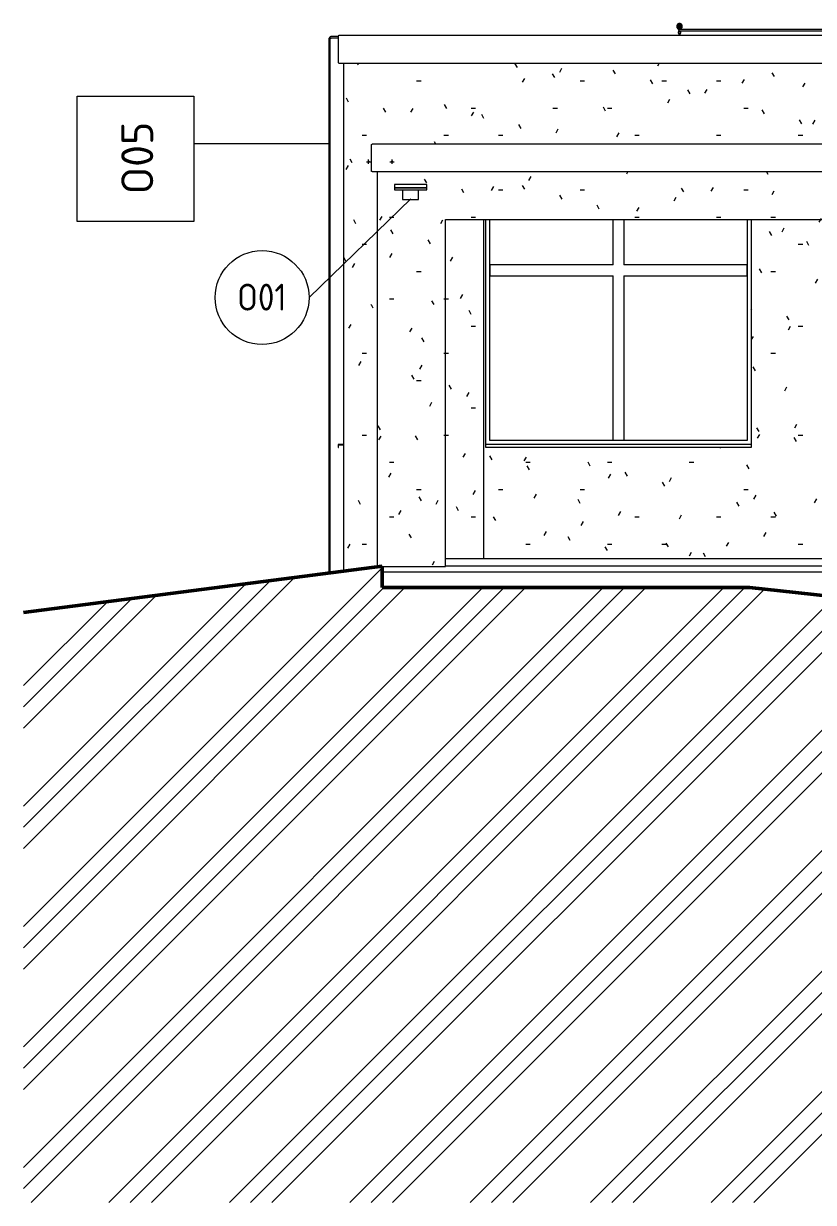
# Model space of a CAD drawing. Header units: millimetres. Extents: x -17526 to 472153, y -45352 to 20466.
# Drawn here: x 355323 to 361213, y -2470 to 6320 of the extents above; entities that cross this region are included whole.
import ezdxf

# ---------------------------------------------------------------- set-up
doc = ezdxf.new("R2010")
doc.units = ezdxf.units.MM
for name, color, linetype, lineweight in [('A-DETL-GENF', 92, 'Continuous', 9), ('A-DETL-WIDE', 214, 'Continuous', 50), ('A-FLOR', 192, 'Continuous', 9), ('A-FLOR-HRAL', 11, 'Continuous', 9), ('A-GLAZ', 151, 'Continuous', 9), ('A-ROOF-OTLN', 132, 'Continuous', 9), ('A-WALL', 113, 'Continuous', 9), ('A-WALL-PATT', 111, 'Continuous', 9), ('E-LITE-EQPM', 33, 'Continuous', 9), ('E-LITE-EQPM-IDEN', 33, 'Continuous', 9), ('E-POWR-CNDT', 130, 'Continuous', 9), ('E-POWR-CNDT-IDEN', 130, 'Continuous', 9), ('E-POWR-CNTR', 130, 'Continuous', 9), ('E-POWR-DROP', 130, 'Continuous', 9), ('Q-SPCQ', 91, 'Continuous', 9)]:
    doc.layers.add(name, color=color, linetype=linetype, lineweight=lineweight)
doc.styles.add('ISOCPEUR', font='isocpeur.ttf', dxfattribs={"width": 0.9, "height": 200})
doc.styles.add('ISOCPEUR_1', font='isocpeur.ttf', dxfattribs={"height": 238.125})
pattern_1 = [(0, (337933.75, 0), (812.8, 203.2), [33.528, -576.072, 33.528, -576.072, -3251.2]), (0, (337933.75, 0), (812.8, 203.2), [-1219.2, 33.528, -1185.672, 33.528, -576.072, -1422.4]), (0, (337933.75, 0), (812.8, 203.2), [-3048, 33.528, -372.872, 33.528, -982.472]), (120, (338238.55, 101.6), (-582.3764, 602.3054), [33.528, -576.072, 33.528, -3827.272]), (120, (338238.55, 101.6), (-582.3764, 602.3054), [-643.128, -576.072, 33.528, -1185.672, -2032]), (120, (338238.55, 101.6), (-582.3764, 602.3054), [-2438.4, 33.528, -576.072, 33.528, -1388.872]), (120, (338238.55, 101.6), (-582.3764, 602.3054), [-3081.528, -372.872, 33.528, -982.472]), (240, (338340.15, 508), (-230.4236, -805.5054), [33.528, -576.072, 33.528, -576.072, -3251.2]), (240, (338340.15, 508), (-230.4236, -805.5054), [-1219.2, 33.528, -1185.672, 33.528, -576.072, -1422.4]), (240, (338340.15, 508), (-230.4236, -805.5054), [-3048, 33.528, -372.872, 33.528, -982.472])]

# ---------------------------------------------------------------- blocks, each defined once
blk = doc.blocks.new('OKNO_2k_nadsvetlik - OKNO_2k_nadsvetlik 2080 x 1850-1972484-J-Nový')
at = {"layer": 'A-GLAZ'}
for p, q in [((-575.4, 3210), (-575.4, 4860)), ((344.6, 4520), (344.6, 4860)), ((424.6, 4860), (424.6, 4520)), ((1344.6, 4860), (1344.6, 3210)), ((344.6, 4520), (-575.4, 4520)), ((-575.4, 4520), (-575.4, 4440)), ((1344.6, 4520), (424.6, 4520)), ((1344.6, 4440), (1344.6, 4520)), ((-575.4, 4440), (344.6, 4440)), ((344.6, 3210), (344.6, 4440)), ((424.6, 4440), (424.6, 3210)), ((424.6, 4440), (1344.6, 4440)), ((1344.6, 3210), (-575.4, 3210)), ((424.6, 3210), (344.6, 3210))]:
    blk.add_line(p, q, dxfattribs=at)
blk = doc.blocks.new('parapet_ext - parapet_ext-1802078-J-Nový')
at = {"layer": 'Q-SPCQ'}
for p, q in [((-605.4, 3160), (-605.4, 3182)), ((1374.6, 3182), (-605.4, 3182)), ((1374.6, 3182), (1374.6, 3160)), ((1374.6, 3160), (-605.4, 3160))]:
    blk.add_line(p, q, dxfattribs=at)
blk = doc.blocks.new('Zábradlí - Záchytný systém kotva-V215-J-Nový')
at = {"layer": 'A-FLOR-HRAL'}
for p, q in [((829.6, 6257.3), (829.6, 6249.1)), ((829.9, 6257.3), (829.6, 6257.3)), ((829.9, 6257.3), (829.6, 6257.3)), ((829.6, 6249.1), (829.9, 6249.1)), ((829.6, 6249.1), (829.9, 6249.1)), ((849.6, 6257.3), (849.2, 6257.3)), ((849.6, 6257.3), (849.2, 6257.3)), ((849.2, 6249.1), (849.6, 6249.1)), ((849.2, 6249.1), (849.6, 6249.1)), ((849.6, 6249.1), (849.6, 6257.3))]:
    blk.add_line(p, q, dxfattribs=at)
at = {"layer": 'A-FLOR-HRAL', "flags": 128}
for points in [[(860.6, 6298.8), (860.6, 6299.7), (860.5, 6300.5), (860.4, 6301.3), (860.3, 6302.2), (860.2, 6303), (860, 6303.8), (859.8, 6304.6), (859.5, 6305.4), (859.2, 6306.2), (858.9, 6307), (858.6, 6307.7), (858.2, 6308.5), (857.8, 6309.2), (857.4, 6309.9), (856.9, 6310.6), (856.4, 6311.3), (855.9, 6312), (855.4, 6312.6), (854.8, 6313.2), (854.2, 6313.8), (853.6, 6314.4), (853, 6315), (852.3, 6315.5), (851.7, 6316), (851, 6316.4), (850.2, 6316.9), (849.5, 6317.3), (848.8, 6317.7), (848, 6318), (847.2, 6318.3), (846.5, 6318.6), (845.7, 6318.9), (844.8, 6319.1), (844, 6319.3), (843.2, 6319.4), (842.4, 6319.6), (841.6, 6319.7), (840.7, 6319.7), (839.9, 6319.7), (839, 6319.7), (838.2, 6319.7), (837.4, 6319.6), (836.6, 6319.5), (835.7, 6319.4), (834.9, 6319.2), (834.1, 6319), (833.3, 6318.8), (832.5, 6318.5), (831.7, 6318.2), (831, 6317.9), (830.2, 6317.5), (829.5, 6317.1), (828.7, 6316.7), (828, 6316.2), (827.4, 6315.7), (826.7, 6315.2), (826, 6314.7), (825.4, 6314.2), (824.8, 6313.6), (824.2, 6313), (823.7, 6312.3), (823.2, 6311.7), (822.7, 6311), (822.2, 6310.3), (821.7, 6309.6), (821.3, 6308.9), (820.9, 6308.2), (820.6, 6307.4), (820.3, 6306.6), (820, 6305.8), (819.7, 6305.1), (819.5, 6304.2), (819.3, 6303.4), (819.1, 6302.6), (819, 6301.8), (818.9, 6301), (818.8, 6300.1), (818.8, 6299.3), (818.7, 6298.8)], [(818.7, 6298.8), (818.8, 6298), (818.8, 6297.2), (818.9, 6296.3), (819, 6295.5), (819.2, 6294.7), (819.3, 6293.9), (819.6, 6293.1), (819.8, 6292.3), (820.1, 6291.5), (820.4, 6290.7), (820.7, 6289.9), (821.1, 6289.2), (821.5, 6288.5), (821.9, 6287.7), (822.4, 6287), (822.9, 6286.4), (823.4, 6285.7), (823.9, 6285.1), (824.5, 6284.4), (825.1, 6283.8), (825.7, 6283.3), (826.3, 6282.7), (827, 6282.2), (827.7, 6281.7), (828.4, 6281.2), (829.1, 6280.8), (829.8, 6280.4), (830.5, 6280), (831.3, 6279.7), (832.1, 6279.4), (832.9, 6279.1), (833.7, 6278.8), (834.5, 6278.6), (835.3, 6278.4), (836.1, 6278.2), (836.9, 6278.1), (837.8, 6278), (838.6, 6278), (839.4, 6277.9), (840.3, 6277.9), (841.1, 6278), (841.9, 6278.1), (842.8, 6278.2), (843.6, 6278.3), (844.4, 6278.5), (845.2, 6278.7), (846, 6278.9), (846.8, 6279.2), (847.6, 6279.5), (848.4, 6279.8), (849.1, 6280.2), (849.9, 6280.6), (850.6, 6281), (851.3, 6281.5), (852, 6281.9), (852.6, 6282.4), (853.3, 6283), (853.9, 6283.5), (854.5, 6284.1), (855.1, 6284.7), (855.6, 6285.3), (856.2, 6286), (856.7, 6286.7), (857.1, 6287.4), (857.6, 6288.1), (858, 6288.8), (858.4, 6289.5), (858.7, 6290.3), (859.1, 6291.1), (859.4, 6291.8), (859.6, 6292.6), (859.9, 6293.4), (860.1, 6294.2), (860.2, 6295.1), (860.4, 6295.9), (860.5, 6296.7), (860.5, 6297.6), (860.6, 6298.4), (860.6, 6298.8)], [(826.7, 6298.8), (826.8, 6299.4), (826.8, 6299.9), (826.8, 6300.4), (826.9, 6300.9), (827, 6301.4), (827.1, 6301.9), (827.3, 6302.4), (827.4, 6302.9), (827.6, 6303.4), (827.8, 6303.9), (828, 6304.3), (828.2, 6304.8), (828.5, 6305.3), (828.7, 6305.7), (829, 6306.1), (829.3, 6306.6), (829.6, 6307), (830, 6307.4), (830.3, 6307.7), (830.7, 6308.1), (831, 6308.5), (831.4, 6308.8), (831.8, 6309.1), (832.3, 6309.4), (832.7, 6309.7), (833.1, 6310), (833.6, 6310.2), (834, 6310.5), (834.5, 6310.7), (835, 6310.9), (835.5, 6311.1)], [(835.7, 6286.5), (835.2, 6286.7), (834.8, 6286.9), (834.3, 6287.1), (833.8, 6287.3), (833.4, 6287.6), (832.9, 6287.8), (832.5, 6288.1), (832.1, 6288.4), (831.7, 6288.7), (831.3, 6289), (830.9, 6289.4), (830.5, 6289.7), (830.1, 6290.1), (829.8, 6290.5), (829.5, 6290.9), (829.2, 6291.3), (828.9, 6291.7), (828.6, 6292.2), (828.3, 6292.6), (828.1, 6293.1), (827.9, 6293.6), (827.7, 6294), (827.5, 6294.5), (827.3, 6295), (827.2, 6295.5), (827.1, 6296), (827, 6296.5), (826.9, 6297), (826.8, 6297.5), (826.8, 6298), (826.8, 6298.6), (826.7, 6298.8)], [(843.6, 6311.1), (844.1, 6311), (844.6, 6310.8), (845, 6310.6), (845.5, 6310.4), (846, 6310.1), (846.4, 6309.9), (846.8, 6309.6), (847.3, 6309.3), (847.7, 6309), (848.1, 6308.6), (848.5, 6308.3), (848.8, 6307.9), (849.2, 6307.6), (849.5, 6307.2), (849.8, 6306.8), (850.2, 6306.4), (850.4, 6305.9), (850.7, 6305.5), (851, 6305), (851.2, 6304.6), (851.4, 6304.1), (851.6, 6303.6), (851.8, 6303.2), (852, 6302.7), (852.1, 6302.2), (852.3, 6301.7), (852.4, 6301.2), (852.4, 6300.7), (852.5, 6300.2), (852.5, 6299.6), (852.6, 6299.1), (852.6, 6298.8)], [(852.6, 6298.8), (852.6, 6298.3), (852.5, 6297.8), (852.5, 6297.3), (852.4, 6296.8), (852.3, 6296.3), (852.2, 6295.8), (852.1, 6295.3), (851.9, 6294.8), (851.7, 6294.3), (851.5, 6293.8), (851.3, 6293.3), (851.1, 6292.9), (850.9, 6292.4), (850.6, 6292), (850.3, 6291.6), (850, 6291.1), (849.7, 6290.7), (849.4, 6290.3), (849, 6289.9), (848.7, 6289.6), (848.3, 6289.2), (847.9, 6288.9), (847.5, 6288.6), (847.1, 6288.3), (846.6, 6288), (846.2, 6287.7), (845.7, 6287.5), (845.3, 6287.2), (844.8, 6287), (844.3, 6286.8), (843.9, 6286.6)]]:
    blk.add_lwpolyline(points, dxfattribs=at)
blk = doc.blocks.new('Zábradlí - Záchytný systém kotva-V216-J-Nový')
at = {"layer": 'A-FLOR-HRAL'}
for p, q in [((829.6, 6257.3), (829.6, 6249.1)), ((839.6, 6257.3), (829.6, 6257.3)), ((829.6, 6249.1), (839.6, 6249.1)), ((834.6, 6249.1), (834.6, 6229.6)), ((849.6, 6257.3), (839.6, 6257.3)), ((839.6, 6249.1), (849.6, 6249.1)), ((844.6, 6229.6), (844.6, 6249.1)), ((849.6, 6249.1), (849.6, 6257.3))]:
    blk.add_line(p, q, dxfattribs=at)
at = {"layer": 'A-FLOR-HRAL', "flags": 128}
for points in [[(835.6, 6315.8), (835.6, 6315.9), (835.6, 6316.1), (835.6, 6316.2), (835.6, 6316.4), (835.7, 6316.5), (835.7, 6316.7), (835.8, 6316.9), (835.8, 6317), (835.9, 6317.2), (835.9, 6317.3), (836, 6317.5), (836, 6317.6), (836.1, 6317.7), (836.2, 6317.9), (836.3, 6318), (836.4, 6318.1), (836.5, 6318.3), (836.6, 6318.4), (836.7, 6318.5), (836.8, 6318.6), (836.9, 6318.7), (837, 6318.8), (837.2, 6318.9), (837.3, 6319), (837.4, 6319.1), (837.6, 6319.2), (837.7, 6319.3), (837.9, 6319.4), (838, 6319.4), (838.1, 6319.5), (838.3, 6319.5), (838.4, 6319.6), (838.6, 6319.6), (838.8, 6319.7), (838.9, 6319.7), (839.1, 6319.7), (839.2, 6319.7), (839.4, 6319.7), (839.6, 6319.8), (839.7, 6319.7), (839.9, 6319.7), (840, 6319.7), (840.2, 6319.7), (840.3, 6319.7), (840.5, 6319.6), (840.7, 6319.6), (840.8, 6319.6), (841, 6319.5), (841.1, 6319.5), (841.3, 6319.4), (841.4, 6319.3), (841.5, 6319.2), (841.7, 6319.2), (841.8, 6319.1), (842, 6319), (842.1, 6318.9), (842.2, 6318.8), (842.3, 6318.7), (842.4, 6318.6), (842.5, 6318.5), (842.7, 6318.3), (842.8, 6318.2), (842.8, 6318.1), (842.9, 6317.9), (843, 6317.8), (843.1, 6317.7), (843.2, 6317.5), (843.2, 6317.4), (843.3, 6317.2), (843.4, 6317.1), (843.4, 6316.9), (843.5, 6316.8), (843.5, 6316.6), (843.5, 6316.5), (843.6, 6316.3), (843.6, 6316.2), (843.6, 6316), (843.6, 6315.8), (843.6, 6315.8)], [(835.6, 6315.8), (835.6, 6315.7), (835.6, 6315.7), (835.6, 6315.6), (835.6, 6315.5), (835.6, 6315.4), (835.6, 6315.3), (835.6, 6315.1), (835.6, 6314.9), (835.6, 6314.7), (835.6, 6314.4), (835.6, 6314.1), (835.6, 6313.8), (835.6, 6313.5), (835.6, 6313.2), (835.6, 6312.8), (835.6, 6312.4), (835.6, 6312), (835.6, 6311.6), (835.6, 6311.1), (835.6, 6310.6), (835.6, 6310.1), (835.6, 6309.6), (835.6, 6309.1), (835.6, 6308.5), (835.6, 6308), (835.6, 6307.4), (835.6, 6306.8), (835.6, 6306.2), (835.6, 6305.6), (835.6, 6305), (835.6, 6304.3), (835.6, 6303.7), (835.6, 6303), (835.6, 6302.4), (835.6, 6301.7), (835.6, 6301), (835.6, 6300.4), (835.6, 6299.7), (835.6, 6299), (835.6, 6298.8)], [(835.6, 6298.8), (835.6, 6299.5), (835.6, 6300.2), (835.6, 6300.9), (835.6, 6301.5), (835.6, 6302.2), (835.6, 6302.9), (835.6, 6303.5), (835.6, 6304.2), (835.6, 6304.8), (835.6, 6305.4), (835.6, 6306), (835.6, 6306.7), (835.6, 6307.2), (835.6, 6307.8), (835.6, 6308.4), (835.6, 6308.9), (835.6, 6309.5), (835.6, 6310), (835.6, 6310.5), (835.6, 6311), (835.6, 6311.4), (835.6, 6311.9), (835.6, 6312.3), (835.6, 6312.7), (835.6, 6313.1), (835.6, 6313.4), (835.6, 6313.8), (835.6, 6314.1), (835.6, 6314.3), (835.6, 6314.6), (835.6, 6314.8), (835.6, 6315), (835.6, 6315.2), (835.6, 6315.4), (835.6, 6315.5), (835.6, 6315.6), (835.6, 6315.7), (835.6, 6315.7), (835.6, 6315.8)], [(835.6, 6281.9), (835.6, 6281.9), (835.6, 6282), (835.6, 6282.1), (835.6, 6282.1), (835.6, 6282.3), (835.6, 6282.4), (835.6, 6282.6), (835.6, 6282.8), (835.6, 6283), (835.6, 6283.3), (835.6, 6283.5), (835.6, 6283.8), (835.6, 6284.2), (835.6, 6284.5), (835.6, 6284.9), (835.6, 6285.3), (835.6, 6285.7), (835.6, 6286.1), (835.6, 6286.6), (835.6, 6287.1), (835.6, 6287.6), (835.6, 6288.1), (835.6, 6288.6), (835.6, 6289.1), (835.6, 6289.7), (835.6, 6290.3), (835.6, 6290.9), (835.6, 6291.5), (835.6, 6292.1), (835.6, 6292.7), (835.6, 6293.3), (835.6, 6294), (835.6, 6294.6), (835.6, 6295.3), (835.6, 6296), (835.6, 6296.6), (835.6, 6297.3), (835.6, 6298), (835.6, 6298.7), (835.6, 6298.8)], [(835.6, 6298.8), (835.6, 6298.2), (835.6, 6297.5), (835.6, 6296.8), (835.6, 6296.1), (835.6, 6295.5), (835.6, 6294.8), (835.6, 6294.2), (835.6, 6293.5), (835.6, 6292.9), (835.6, 6292.3), (835.6, 6291.6), (835.6, 6291), (835.6, 6290.4), (835.6, 6289.9), (835.6, 6289.3), (835.6, 6288.7), (835.6, 6288.2), (835.6, 6287.7), (835.6, 6287.2), (835.6, 6286.7), (835.6, 6286.3), (835.6, 6285.8), (835.6, 6285.4), (835.6, 6285), (835.6, 6284.6), (835.6, 6284.3), (835.6, 6283.9), (835.6, 6283.6), (835.6, 6283.3), (835.6, 6283.1), (835.6, 6282.8), (835.6, 6282.6), (835.6, 6282.5), (835.6, 6282.3), (835.6, 6282.2), (835.6, 6282.1), (835.6, 6282), (835.6, 6282), (835.6, 6281.9)], [(843.6, 6281.9), (843.6, 6281.8), (843.6, 6281.6), (843.6, 6281.5), (843.5, 6281.3), (843.5, 6281.1), (843.5, 6281), (843.4, 6280.8), (843.4, 6280.7), (843.3, 6280.5), (843.3, 6280.4), (843.2, 6280.2), (843.1, 6280.1), (843.1, 6279.9), (843, 6279.8), (842.9, 6279.7), (842.8, 6279.5), (842.7, 6279.4), (842.6, 6279.3), (842.5, 6279.2), (842.4, 6279.1), (842.3, 6279), (842.1, 6278.8), (842, 6278.7), (841.9, 6278.7), (841.8, 6278.6), (841.6, 6278.5), (841.5, 6278.4), (841.3, 6278.3), (841.2, 6278.3), (841, 6278.2), (840.9, 6278.1), (840.7, 6278.1), (840.6, 6278.1), (840.4, 6278), (840.3, 6278), (840.1, 6278), (840, 6277.9), (839.8, 6277.9), (839.6, 6277.9), (839.5, 6277.9), (839.3, 6277.9), (839.2, 6278), (839, 6278), (838.8, 6278), (838.7, 6278), (838.5, 6278.1), (838.4, 6278.1), (838.2, 6278.2), (838.1, 6278.2), (837.9, 6278.3), (837.8, 6278.4), (837.6, 6278.4), (837.5, 6278.5), (837.4, 6278.6), (837.2, 6278.7), (837.1, 6278.8), (837, 6278.9), (836.9, 6279), (836.8, 6279.1), (836.6, 6279.2), (836.5, 6279.4), (836.4, 6279.5), (836.3, 6279.6), (836.3, 6279.7), (836.2, 6279.9), (836.1, 6280), (836, 6280.2), (835.9, 6280.3), (835.9, 6280.4), (835.8, 6280.6), (835.8, 6280.7), (835.7, 6280.9), (835.7, 6281.1), (835.7, 6281.2), (835.6, 6281.4), (835.6, 6281.5), (835.6, 6281.7), (835.6, 6281.8), (835.6, 6281.9)], [(843.6, 6315.8), (843.6, 6315.7), (843.6, 6315.7), (843.6, 6315.6), (843.6, 6315.5), (843.6, 6315.4), (843.6, 6315.3), (843.6, 6315.1), (843.6, 6314.9), (843.6, 6314.7), (843.6, 6314.4), (843.6, 6314.1), (843.6, 6313.8), (843.6, 6313.5), (843.6, 6313.2), (843.6, 6312.8), (843.6, 6312.4), (843.6, 6312), (843.6, 6311.6), (843.6, 6311.1), (843.6, 6310.6), (843.6, 6310.1), (843.6, 6309.6), (843.6, 6309.1), (843.6, 6308.5), (843.6, 6308), (843.6, 6307.4), (843.6, 6306.8), (843.6, 6306.2), (843.6, 6305.6), (843.6, 6305), (843.6, 6304.3), (843.6, 6303.7), (843.6, 6303), (843.6, 6302.4), (843.6, 6301.7), (843.6, 6301), (843.6, 6300.4), (843.6, 6299.7), (843.6, 6299), (843.6, 6298.8)], [(843.6, 6298.8), (843.6, 6299.5), (843.6, 6300.2), (843.6, 6300.9), (843.6, 6301.5), (843.6, 6302.2), (843.6, 6302.9), (843.6, 6303.5), (843.6, 6304.2), (843.6, 6304.8), (843.6, 6305.4), (843.6, 6306), (843.6, 6306.7), (843.6, 6307.2), (843.6, 6307.8), (843.6, 6308.4), (843.6, 6308.9), (843.6, 6309.5), (843.6, 6310), (843.6, 6310.5), (843.6, 6311), (843.6, 6311.4), (843.6, 6311.9), (843.6, 6312.3), (843.6, 6312.7), (843.6, 6313.1), (843.6, 6313.4), (843.6, 6313.8), (843.6, 6314.1), (843.6, 6314.3), (843.6, 6314.6), (843.6, 6314.8), (843.6, 6315), (843.6, 6315.2), (843.6, 6315.4), (843.6, 6315.5), (843.6, 6315.6), (843.6, 6315.7), (843.6, 6315.7), (843.6, 6315.8)], [(843.6, 6281.9), (843.6, 6281.9), (843.6, 6282), (843.6, 6282.1), (843.6, 6282.1), (843.6, 6282.3), (843.6, 6282.4), (843.6, 6282.6), (843.6, 6282.8), (843.6, 6283), (843.6, 6283.3), (843.6, 6283.5), (843.6, 6283.8), (843.6, 6284.2), (843.6, 6284.5), (843.6, 6284.9), (843.6, 6285.3), (843.6, 6285.7), (843.6, 6286.1), (843.6, 6286.6), (843.6, 6287.1), (843.6, 6287.6), (843.6, 6288.1), (843.6, 6288.6), (843.6, 6289.1), (843.6, 6289.7), (843.6, 6290.3), (843.6, 6290.9), (843.6, 6291.5), (843.6, 6292.1), (843.6, 6292.7), (843.6, 6293.3), (843.6, 6294), (843.6, 6294.6), (843.6, 6295.3), (843.6, 6296), (843.6, 6296.6), (843.6, 6297.3), (843.6, 6298), (843.6, 6298.7), (843.6, 6298.8)], [(843.6, 6298.8), (843.6, 6298.2), (843.6, 6297.5), (843.6, 6296.8), (843.6, 6296.1), (843.6, 6295.5), (843.6, 6294.8), (843.6, 6294.2), (843.6, 6293.5), (843.6, 6292.9), (843.6, 6292.3), (843.6, 6291.6), (843.6, 6291), (843.6, 6290.4), (843.6, 6289.9), (843.6, 6289.3), (843.6, 6288.7), (843.6, 6288.2), (843.6, 6287.7), (843.6, 6287.2), (843.6, 6286.7), (843.6, 6286.3), (843.6, 6285.8), (843.6, 6285.4), (843.6, 6285), (843.6, 6284.6), (843.6, 6284.3), (843.6, 6283.9), (843.6, 6283.6), (843.6, 6283.3), (843.6, 6283.1), (843.6, 6282.8), (843.6, 6282.6), (843.6, 6282.5), (843.6, 6282.3), (843.6, 6282.2), (843.6, 6282.1), (843.6, 6282), (843.6, 6282), (843.6, 6281.9)]]:
    blk.add_lwpolyline(points, dxfattribs=at)
blk = doc.blocks.new('Zábradlí - Zábradlí-1224775-J-Nový')
for name in ['Zábradlí - Záchytný systém kotva-V215-J-Nový', 'Zábradlí - Záchytný systém kotva-V216-J-Nový']:
    blk.add_blockref(name, (0, 0))
blk = doc.blocks.new('Typ horního madla - Horní madlo_Vnitřní_-1225290-J-Nový')
at = {"layer": 'A-FLOR-HRAL'}
for p, q in [((8197.6, 6275), (839.6, 6275)), ((839.6, 6265), (8197.6, 6265))]:
    blk.add_line(p, q, dxfattribs=at)
at = {"layer": 'A-FLOR-HRAL', "flags": 128}
for points in [[(834.6, 6270), (834.8, 6271.3), (835.3, 6272.5), (836.1, 6273.5), (837.1, 6274.3), (838.3, 6274.8), (839.6, 6275)], [(839.6, 6275), (838.3, 6274.8), (837.1, 6274.3), (836.1, 6273.5), (835.3, 6272.5), (834.8, 6271.3), (834.6, 6270)], [(839.6, 6265), (838.3, 6265.2), (837.1, 6265.7), (836.1, 6266.5), (835.3, 6267.5), (834.8, 6268.7), (834.6, 6270)], [(834.6, 6270), (834.8, 6268.7), (835.3, 6267.5), (836.1, 6266.5), (837.1, 6265.7), (838.3, 6265.2), (839.6, 6265)]]:
    blk.add_lwpolyline(points, dxfattribs=at)
blk = doc.blocks.new('parapet_ext - parapet_ext-V223-J-Nový')
at = {"layer": 'Q-SPCQ'}
for p, q in [((-1663.4, 3182), (-1705.4, 3182)), ((-1705.4, 3182), (-1705.4, 3160)), ((-1703.4, 3180), (-1663.4, 3180)), ((-1703.4, 3160), (-1703.4, 3180)), ((-1705.4, 3160), (-1703.4, 3160))]:
    blk.add_line(p, q, dxfattribs=at)
blk = doc.blocks.new('DPS_světlo_3 - DPS_světlo_3-1467537-J-Nový')
at = {"layer": 'E-LITE-EQPM', "color": 11}
for p, q in [((10429.6, 5118.8), (10429.6, 5094.2)), ((10669.6, 5118.8), (10429.6, 5118.8)), ((10669.6, 5094.2), (10669.6, 5118.8)), ((10429.6, 5094.2), (10669.6, 5094.2)), ((10429.6, 5094.2), (10429.6, 5079.2)), ((10669.6, 5094.2), (10429.6, 5094.2)), ((10429.6, 5079.2), (10669.6, 5079.2)), ((10489.6, 5079.2), (10489.6, 5007.6)), ((10609.6, 5007.6), (10609.6, 5079.2)), ((10669.6, 5079.2), (10669.6, 5094.2)), ((10489.6, 5007.6), (10609.6, 5007.6))]:
    blk.add_line(p, q, dxfattribs=at)
blk = doc.blocks.new('Popiska osvětlovací tělesa - Popiska okna_Bublina-1426969-J-Nový')
at = {"layer": 'E-LITE-EQPM-IDEN'}
blk.add_circle((-2272.9, 4276.9), 350, dxfattribs=at)

msp = doc.modelspace()

# ---------------------------------------------------------------- hatches: boundary and pattern name
at = {"layer": 'A-DETL-GENF'}
h = msp.add_hatch(dxfattribs=at)
h.set_pattern_fill('FP_144', style=0, pattern_type=2)
h.set_pattern_definition([(45, (337933.75, 0), (-449.0128, 449.0128), []), (45, (338092.5, 0), (0, 898.0256), []), (45, (337775, 0), (0, 898.0256), [])])
h.paths.add_polyline_path([(459233.2, -2470), (459233.2, 330), (442938.6, 331), (437663.4, 532.7), (425670.9, 497.2), (412783.1, 497.2), (412783.1, 697.2), (410583.1, 697.2), (410109.6, 825.6), (405618.2, 1230), (403840, 1420.8), (400840, 1420.8), (400482.1, 1778.7), (386582.1, 1778.7), (381885, 1942.7), (376880.6, 2030), (361514.8, 2030), (360736, 2114.1), (357996, 2114.1), (357996, 2274.1), (355323.2, 1927.4), (355323.2, -2470), (458687.5, -2470)])
at = {"layer": 'A-WALL-PATT'}
h = msp.add_hatch(dxfattribs=at)
h.set_pattern_fill('FP_135', color=11, style=0, pattern_type=2)
h.set_pattern_definition(pattern_1)
h.paths.add_polyline_path([(357711.1, 2237.1), (357919.1, 2264.1), (357918.9, 5217.4), (357917.4, 5220.1), (357917.2, 5221.6), (357918, 5416.8), (357919.1, 5419), (357919.1, 6025.6), (357711.1, 6025.6), (357711.1, 2274.1)])
h.paths.add_polyline_path([(357898.5, 5281.3), (357891.7, 5282.2), (357889.8, 5283.7), (357887.2, 5290), (357889.8, 5296.3), (357893.8, 5298.7), (357898.5, 5298.3), (357900.6, 5297.8), (357904.8, 5292.3), (357903.9, 5285.5)])
h = msp.add_hatch(dxfattribs=at)
h.set_pattern_fill('FP_135', color=11, style=0, pattern_type=2)
h.set_pattern_definition(pattern_1)
h.paths.add_polyline_path([(357919.1, 2264.1), (357959.1, 2270), (357959.1, 5215.6), (357920.2, 5216.4), (357919.1, 5215.8), (357919.1, 2274.1)])
h.paths.add_polyline_path([(368568.7, 2330), (370314.1, 2330), (370314.1, 3330), (370284.1, 3330), (370284.1, 3340), (370277.2, 3419.7), (370284.1, 3420), (370284.1, 3430), (370314.1, 3430), (370314.1, 4860), (370097, 4860), (370097, 3160), (367797, 3160), (367797, 4860), (367097, 4860), (367097, 3160), (364797, 3160), (364797, 4860), (364184.1, 4860), (364184.1, 2330), (367693.7, 2330)])
h.paths.add_polyline_path([(357919.1, 5418.3), (357921.6, 5419.6), (357923.7, 5419.8), (370594.1, 5419.8), (370594.1, 6025.6), (357919.1, 6025.6), (357919.1, 5419)])
h = msp.add_hatch(dxfattribs=at)
h.set_pattern_fill('FP_135', color=11, style=0, pattern_type=2)
h.set_pattern_definition(pattern_1)
h.paths.add_polyline_path([(370844.1, 2270), (370874.1, 2270.5), (370874.1, 5215.6), (357959.1, 5215.6), (357959.1, 2270), (357968.4, 2270.5), (357996, 2274.1), (357996, 2270.5), (358469.1, 2270.5), (358469.1, 4860), (370314.1, 4860), (370314.1, 2270.5), (370844.1, 2270.5)])
h.paths.add_polyline_path([(368489.1, 4987.8), (368468.6, 4990.5), (368449.5, 4998.5), (368433, 5011.1), (368420.4, 5027.5), (368412.5, 5046.7), (368409.8, 5067.2), (368412.5, 5087.8), (368421.6, 5108.5), (368433, 5123.3), (368449.5, 5135.9), (368468.6, 5143.9), (368489.1, 5146.6), (368509.7, 5143.9), (368528.8, 5135.9), (368547.6, 5120.2), (368557.9, 5106.9), (368565.8, 5087.8), (368568.5, 5067.2), (368565.8, 5046.7), (368556.7, 5026), (368545.3, 5011.1), (368528.8, 4998.5), (368509.7, 4990.5)])
h.paths.add_polyline_path([(363957.2, 5007), (363949.1, 5007), (363949.1, 5078.6), (363889.1, 5078.6), (363889.1, 5118.2), (364129.1, 5118.2), (364129.1, 5078.6), (364069.1, 5078.6), (364069.1, 5007), (363966.7, 5007)])
h.paths.add_polyline_path([(369866.2, 5007.6), (369864.1, 5007.6), (369864.1, 5079.2), (369804.1, 5079.2), (369804.1, 5118.8), (370044.1, 5118.8), (370044.1, 5079.2), (369984.1, 5079.2), (369984.1, 5007.6), (369872.2, 5007.6)])
h.paths.add_polyline_path([(358251.6, 5007.6), (358149.1, 5007.6), (358149.1, 5079.2), (358089.1, 5079.2), (358089.1, 5118.8), (358329.1, 5118.8), (358329.1, 5079.2), (358269.1, 5079.2), (358269.1, 5007.6), (358261.1, 5007.6)])
h.paths.add_polyline_path([(368546, 5158.6), (368492.3, 5173.6), (368492.3, 5163.6), (368432.3, 5163.6), (368432.3, 5203.6), (368492.3, 5203.6), (368492.3, 5193.6), (368546, 5208.6), (368546, 5173.6)])
h = msp.add_hatch(dxfattribs=at)
h.set_pattern_fill('FP_135', color=11, style=0, pattern_type=2)
h.set_pattern_definition(pattern_1)
h.paths.add_polyline_path([(358506.8, 2330), (358754.1, 2330), (358754.1, 4860), (358469.1, 4860), (358469.1, 2330)])
h = msp.add_hatch(dxfattribs=at)
h.set_pattern_fill('FP_135', color=11, style=0, pattern_type=2)
h.set_pattern_definition(pattern_1)
h.paths.add_polyline_path([(358754.1, 2330), (363976.1, 2330), (363975.2, 3330), (363946.1, 3330), (363946.1, 3340), (363939.2, 3419.7), (363946.1, 3420), (363946.1, 3430), (363976.1, 3430), (363975.2, 4860), (363743.5, 4860), (363743.5, 3180), (363712.2, 3180), (363712.2, 3160), (361474.8, 3160), (361474.8, 3182), (361506.1, 3182), (361506.1, 4860), (360749.1, 4860), (360749.1, 3160), (358769.1, 3160), (358769.1, 4860), (358754.1, 4860), (358754.1, 2518.4)])
at = {"layer": 'E-POWR-DROP'}
for points in [[(357898.5, 5281.3), (357903.9, 5285.5), (357904.8, 5287.7), (357904.8, 5292.3), (357900.6, 5297.8), (357893.8, 5298.7), (357889.8, 5296.3), (357887.2, 5290), (357889.8, 5283.7), (357891.7, 5282.2), (357896.1, 5281.6)], [(358073.3, 5281.3), (358078.8, 5285.5), (358079.7, 5287.7), (358079.7, 5292.3), (358075.5, 5297.8), (358068.7, 5298.7), (358064.7, 5296.3), (358062, 5290), (358064.7, 5283.7), (358066.5, 5282.2), (358071, 5281.6)]]:
    msp.add_hatch(color=256, dxfattribs=at).paths.add_polyline_path(points)

# ---------------------------------------------------------------- linework, layer by layer
at = {"layer": 'A-DETL-WIDE'}
for p, q in [((357996, 2274.1), (355323.2, 1927.4)), ((357996, 2114.1), (357996, 2274.1)), ((360736, 2114.1), (357996, 2114.1)), ((361514.8, 2030), (360736, 2114.1))]:
    msp.add_line(p, q, dxfattribs=at)
at = {"layer": 'A-FLOR'}
for p, q in [((358469.1, 2330), (370314.1, 2330)), ((370844.1, 2230), (357996, 2230)), ((358469.1, 2276.7), (370314.1, 2276.7))]:
    msp.add_line(p, q, dxfattribs=at)
at = {"layer": 'A-ROOF-OTLN', "color": 11}
for p, q in [((357669.2, 6223.8), (357669.2, 6031.6)), ((377115, 6229.8), (357675.2, 6229.8)), ((357675.2, 6025.6), (376724.2, 6025.6)), ((357917.2, 5221.6), (357917.2, 5413.8)), ((370940.1, 5419.8), (357923.2, 5419.8)), ((357923.2, 5215.6), (370940.1, 5215.6))]:
    msp.add_line(p, q, dxfattribs=at)
for points, knots in [([(357675.2, 6229.8), (357675, 6229.8), (357674.8, 6229.8), (357674.4, 6229.8), (357674, 6229.7), (357673.6, 6229.6), (357673.2, 6229.5), (357672.9, 6229.4), (357672.5, 6229.2), (357672.2, 6229), (357671.8, 6228.8), (357671.4, 6228.5), (357671, 6228.2), (357670.6, 6227.8), (357670.3, 6227.4), (357669.9, 6226.9), (357669.6, 6226.1), (357669.3, 6225.2), (357669.2, 6224.4), (357669.2, 6223.8)], [-0.75, -0.75, -0.75, -0.75, -0.71875, -0.6875, -0.65625, -0.625, -0.59375, -0.5625, -0.53125, -0.5, -0.46875, -0.4375, -0.375, -0.34375, -0.3125, -0.25, -0.1875, -0.125, 0, 0, 0, 0]), ([(357669.2, 6031.6), (357669.2, 6031.1), (357669.3, 6030.3), (357669.6, 6029.3), (357669.9, 6028.6), (357670.4, 6028), (357670.8, 6027.5), (357671.2, 6027.1), (357671.5, 6026.9), (357671.8, 6026.6), (357672.2, 6026.4), (357672.5, 6026.2), (357672.9, 6026.1), (357673.2, 6025.9), (357673.6, 6025.8), (357674, 6025.7), (357674.4, 6025.7), (357674.8, 6025.6), (357675, 6025.6), (357675.2, 6025.6)], [-1, -1, -1, -1, -0.8888889, -0.8333333, -0.7777778, -0.7222222, -0.6666667, -0.6388889, -0.6111111, -0.5833333, -0.5555556, -0.5277778, -0.5, -0.4722222, -0.4444444, -0.4166667, -0.3888889, -0.3611111, -0.3333333, -0.3333333, -0.3333333, -0.3333333]), ([(357917.2, 5413.8), (357917.2, 5414.4), (357917.3, 5415.2), (357917.6, 5416.1), (357917.9, 5416.9), (357918.3, 5417.4), (357918.6, 5417.8), (357919, 5418.2), (357919.5, 5418.6), (357920, 5419), (357920.5, 5419.2), (357920.9, 5419.4), (357921.2, 5419.5), (357921.6, 5419.6), (357922, 5419.7), (357922.4, 5419.8), (357922.8, 5419.8), (357923, 5419.8), (357923.2, 5419.8)], [0, 0, 0, 0, 0.125, 0.1875, 0.25, 0.3125, 0.34375, 0.375, 0.4375, 0.5, 0.53125, 0.5625, 0.59375, 0.625, 0.65625, 0.6875, 0.71875, 0.75, 0.75, 0.75, 0.75]), ([(357923.2, 5215.6), (357923, 5215.6), (357922.8, 5215.6), (357922.4, 5215.7), (357922, 5215.7), (357921.6, 5215.8), (357921.2, 5215.9), (357920.9, 5216.1), (357920.5, 5216.2), (357920.2, 5216.4), (357919.8, 5216.6), (357919.4, 5216.9), (357919, 5217.3), (357918.6, 5217.7), (357918.3, 5218.1), (357917.9, 5218.6), (357917.6, 5219.3), (357917.3, 5220.3), (357917.2, 5221.1), (357917.2, 5221.6)], [0.3333333, 0.3333333, 0.3333333, 0.3333333, 0.3611111, 0.3888889, 0.4166667, 0.4444444, 0.4722222, 0.5, 0.5277778, 0.5555556, 0.5833333, 0.6111111, 0.6666667, 0.6944444, 0.7222222, 0.7777778, 0.8333333, 0.8888889, 1, 1, 1, 1])]:
    msp.add_open_spline(points, degree=3, knots=knots, dxfattribs=at)
at = {"layer": 'A-WALL', "color": 11}
for p, q in [((357711.1, 2237.1), (357711.1, 6025.8)), ((357959.1, 5215.8), (357959.1, 2270)), ((358469.1, 2270.5), (358469.1, 4860)), ((358469.1, 4860), (370314.1, 4860)), ((358754.1, 2330), (358754.1, 4860)), ((358769.1, 3182), (358769.1, 4860)), ((360749.1, 4860), (360749.1, 3182)), ((357959.1, 2270), (357964.4, 2270)), ((357996, 2270.5), (358469.1, 2270.5))]:
    msp.add_line(p, q, dxfattribs=at)
at = {"layer": 'E-LITE-EQPM-IDEN'}
msp.add_line((358210.2, 5011.8), (357451.7, 4276.9), dxfattribs=at)
at = {"layer": 'E-POWR-CNDT', "color": 11}
for p, q in [((357598.4, 6198.9), (357598.4, 6166.4)), ((357598.4, 6166.4), (357598.4, 2222.5)), ((357608.4, 6166.4), (357598.4, 6166.4)), ((357608.4, 6166.4), (357608.4, 6198.9)), ((357608.4, 2223.8), (357608.4, 6166.4)), ((357656, 6223.9), (357623.4, 6223.9)), ((357623.4, 6213.9), (357656, 6213.9)), ((357669.2, 6223.9), (357656, 6223.9)), ((357656, 6213.9), (357669.2, 6213.9))]:
    msp.add_line(p, q, dxfattribs=at)
at = {"layer": 'E-POWR-CNDT', "color": 11, "flags": 128}
for points in [[(357623.4, 6223.9), (357622.4, 6223.9), (357621.4, 6223.9), (357620.5, 6223.8), (357619.5, 6223.6), (357618.5, 6223.4), (357617.5, 6223.2), (357616.5, 6223), (357615.6, 6222.7), (357614.6, 6222.3), (357613.7, 6222), (357612.8, 6221.6), (357611.9, 6221.1), (357611, 6220.6), (357610.2, 6220.1), (357609.3, 6219.6), (357608.5, 6219), (357607.7, 6218.4), (357607, 6217.7), (357606.2, 6217.1), (357605.5, 6216.4), (357604.8, 6215.6), (357604.2, 6214.9), (357603.6, 6214.1), (357603, 6213.3), (357602.4, 6212.4), (357601.9, 6211.6), (357601.4, 6210.7), (357600.9, 6209.8), (357600.5, 6208.9), (357600.1, 6208), (357599.8, 6207.1), (357599.5, 6206.1), (357599.2, 6205.1), (357599, 6204.2), (357598.8, 6203.2), (357598.7, 6202.2), (357598.6, 6201.2), (357598.5, 6200.2), (357598.4, 6199.2), (357598.4, 6198.9)], [(357608.4, 6198.9), (357608.5, 6199.5), (357608.5, 6200.1), (357608.6, 6200.7), (357608.6, 6201.3), (357608.7, 6201.9), (357608.9, 6202.5), (357609, 6203.1), (357609.2, 6203.7), (357609.4, 6204.2), (357609.6, 6204.8), (357609.9, 6205.3), (357610.1, 6205.9), (357610.4, 6206.4), (357610.7, 6206.9), (357611.1, 6207.4), (357611.4, 6207.9), (357611.8, 6208.4), (357612.2, 6208.8), (357612.6, 6209.3), (357613, 6209.7), (357613.4, 6210.1), (357613.9, 6210.5), (357614.4, 6210.9), (357614.8, 6211.2), (357615.3, 6211.6), (357615.9, 6211.9), (357616.4, 6212.2), (357616.9, 6212.4), (357617.5, 6212.7), (357618, 6212.9), (357618.6, 6213.1), (357619.1, 6213.3), (357619.7, 6213.5), (357620.3, 6213.6), (357620.9, 6213.7), (357621.5, 6213.8), (357622.1, 6213.9), (357622.7, 6213.9), (357623.3, 6213.9), (357623.4, 6213.9)]]:
    msp.add_lwpolyline(points, dxfattribs=at)
at = {"layer": 'E-POWR-CNDT-IDEN'}
msp.add_line((357603.4, 5424.1), (356592.5, 5424.1), dxfattribs=at)
at = {"layer": 'E-POWR-CNDT-IDEN', "flags": 128}
msp.add_lwpolyline([(355723.1, 4843.4), (355723.1, 5778.8), (356592.5, 5778.8), (356592.5, 4843.4)], close=True, dxfattribs=at)
at = {"layer": 'E-POWR-CNTR'}
for p, q in [((357880.1, 5290), (357912.1, 5290)), ((357896.1, 5274), (357896.1, 5306)), ((358055, 5290), (358087, 5290)), ((358071, 5274), (358071, 5306))]:
    msp.add_line(p, q, dxfattribs=at)

# ---------------------------------------------------------------- block references
at = {"layer": 'A-FLOR-HRAL'}
for name in ['Zábradlí - Zábradlí-1224775-J-Nový', 'Typ horního madla - Horní madlo_Vnitřní_-1225290-J-Nový']:
    msp.add_blockref(name, (359374.6, 0), dxfattribs=at)
at = {"layer": 'A-GLAZ'}
msp.add_blockref('OKNO_2k_nadsvetlik - OKNO_2k_nadsvetlik 2080 x 1850-1972484-J-Nový', (359374.6, 0), dxfattribs=at)
at = {"layer": 'E-LITE-EQPM', "color": 11}
msp.add_blockref('DPS_světlo_3 - DPS_světlo_3-1467537-J-Nový', (347659.6, 0), dxfattribs=at)
at = {"layer": 'E-LITE-EQPM-IDEN'}
msp.add_blockref('Popiska osvětlovací tělesa - Popiska okna_Bublina-1426969-J-Nový', (359374.6, 0), dxfattribs=at)
at = {"layer": 'Q-SPCQ'}
for name in ['parapet_ext - parapet_ext-V223-J-Nový', 'parapet_ext - parapet_ext-1802078-J-Nový']:
    msp.add_blockref(name, (359374.6, 0), dxfattribs=at)

# ---------------------------------------------------------------- texts
at = {"layer": 'E-LITE-EQPM-IDEN', "insert": (356915.6, 4380), "char_height": 200, "width": 447.342, "attachment_point": 1, "style": 'ISOCPEUR'}
msp.add_mtext('O01', dxfattribs=at)

# ---------------------------------------------------------------- next in the draw order: texts
at = {"layer": 'E-POWR-CNDT-IDEN', "insert": (356051.9, 5046.6), "char_height": 238.12, "width": 633.333, "attachment_point": 1, "rotation": 90, "style": 'ISOCPEUR_1', "bg_fill": 3, "box_fill_scale": 1.25, "bg_fill_color": 256, "bg_fill_true_color": 13158600, "bg_fill_transparency": 0}
msp.add_mtext('O05', dxfattribs=at)

doc.saveas('drawing.dxf')
